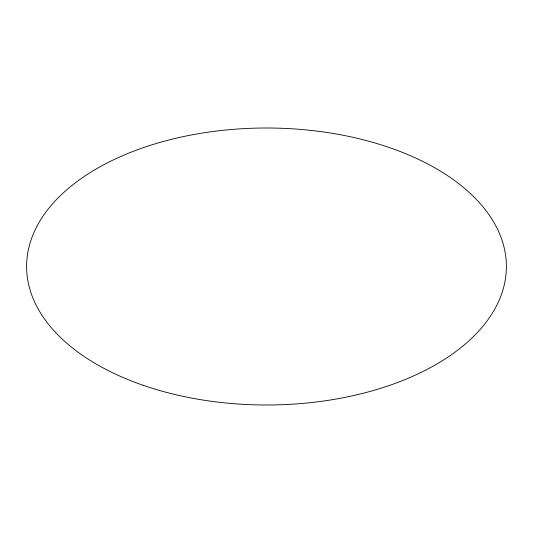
<?xml version="1.0" encoding="UTF-8"?>
<svg xmlns="http://www.w3.org/2000/svg" width="533" height="533" viewBox="0 0 533 533"><rect width="100%" height="100%" fill="white"/><g stroke="black" fill="none" stroke-linecap="round" stroke-linejoin="round"><path stroke-width="0.8" d="M143.111 385.272A239.883 138.493 0 0 0 506.35 268.812A239.883 138.493 0 0 0 150.04 145.422A239.883 138.493 0 0 0 143.111 385.272"/></g></svg>
